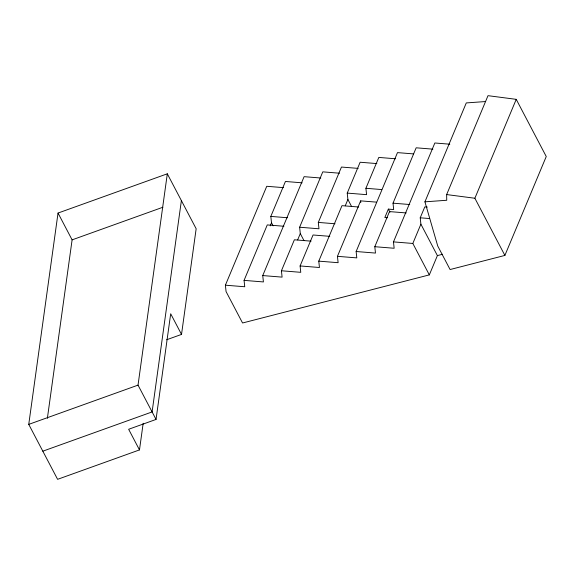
<?xml version="1.0" encoding="UTF-8"?>
<svg xmlns="http://www.w3.org/2000/svg" width="575" height="575" viewBox="0 0 575 575"><rect width="100%" height="100%" fill="white"/><g stroke="black" fill="none" stroke-linecap="round" stroke-linejoin="round"><path stroke-width="0.86" d="M143.175 423.279L139.481 449.916L57.601 479.327L28.75 424.379L58.032 213.052L167.311 173.801L196.161 228.749L181.52 334.413L166.577 339.782M47.373 418.334L72.105 239.861L58.032 213.052M139.481 449.916L128.642 429.273L156.041 419.434L138.029 385.128L167.311 173.801M181.384 200.603L152.102 411.93L42.823 451.181M156.041 419.434L170.689 313.77L181.52 334.413M427.347 207.115L424.781 206.907L420.224 217.796L420.893 224.171L437.395 255.602L429.331 274.886L242.564 322.992L226.061 291.561L225.393 285.193L266.75 186.286L283.461 187.637M225.393 285.193L244.742 286.752L244.073 280.377L267.267 224.911L283.885 226.255M273.103 225.846L271.493 222.777L270.825 216.408L285.43 181.477L302.134 182.821M270.2 225.867L271.493 222.777M244.073 280.377L263.415 281.937L262.746 275.569L304.103 176.669L320.814 178.013M262.746 275.569L282.095 277.128L281.427 270.76L294.371 239.797L311.075 241.148M304.01 240.666L300.294 233.594L299.625 227.226L322.783 171.853L339.487 173.204M297.663 239.883L300.294 233.594M281.427 270.76L300.768 272.32L300.1 265.945L313.044 234.988L329.755 236.332M299.625 227.226L318.974 228.785L318.306 222.417L341.457 167.045L358.168 168.389M300.1 265.945L319.448 267.504L318.78 261.136L341.974 205.67L358.678 207.014M351.613 206.54L347.897 199.467L347.228 193.099L360.137 162.236L376.841 163.58M345.266 205.757L347.897 199.467M318.78 261.136L338.122 262.696L337.453 256.328L360.647 200.862L376.474 202.134M347.228 193.099L366.577 194.659L365.908 188.284L378.81 157.421L395.521 158.772M337.453 256.328L356.795 257.887L356.133 251.512L397.49 152.612L413.317 153.884M432.874 149.148L416.163 147.804L393.012 203.169L393.681 209.544L388.348 209.113L384.826 217.53L387.493 217.745M356.133 251.512L375.475 253.072L374.807 246.704L389.491 211.593L406.194 212.937M374.807 246.704L394.148 248.263L393.48 241.895L434.844 142.988L449.787 144.196M424.925 201.832L446.732 200.265L446.646 194.573L488.003 95.673L516.235 99.346L546.25 156.515L504.893 255.422L450.088 269.538L437.74 246.014L424.925 201.832L466.282 102.925L485.473 101.552M429.331 274.886L412.828 243.455L420.893 224.171M504.893 255.422L474.878 198.246L516.235 99.346M72.105 239.861L162.89 207.244M28.75 424.379L138.029 385.128M437.395 255.602L442.585 254.265M365.908 188.284L381.735 189.563M393.012 203.169L409.716 204.52M420.224 217.796L429.647 218.557M270.825 216.408L287.442 217.745M318.306 222.417L335.009 223.761M393.48 241.895L412.828 243.455M446.646 194.573L474.878 198.246M388.348 209.113L389.965 212.189M360.647 200.862L360.812 202.45"/></g></svg>
